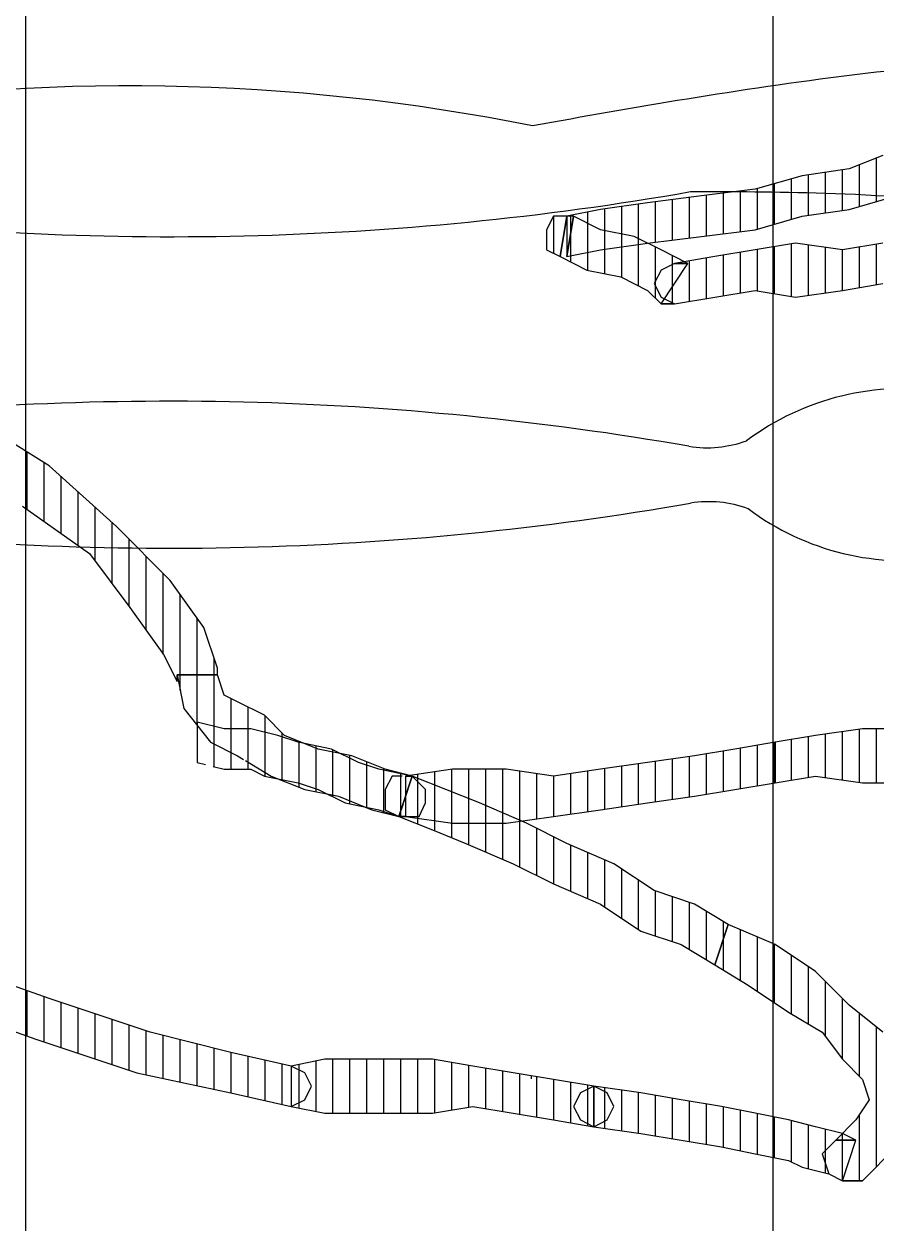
# Model space of a CAD drawing. Header units: millimetres. Extents: x 11489 to 12006, y 36725 to 37730.
# Drawn here: x 11703.33 to 11709.6, y 36913.85 to 36922.68 of the extents above; entities that cross this region are included whole.
import ezdxf

# ---------------------------------------------------------------- set-up
doc = ezdxf.new("R2010")
doc.units = ezdxf.units.MM
doc.layers.add('OC-Mutfak_Ekipman', color=252, linetype='Continuous')
doc.layers.add('S2000-002 Çizgi', color=7, linetype='Continuous')
pattern_1 = [(360, (-19413.11011, 29189.02214), (1e-16, 0.125), [25])]

# ---------------------------------------------------------------- blocks, each defined once
blk = doc.blocks.new('A$C7327736A')
at = {"layer": 'S2000-002 Çizgi'}
blk.add_lwpolyline([(0, 57), (114, 57), (114, 6), (0, 6)], close=True, dxfattribs=at)
blk.add_lwpolyline([(56, 11.5), (24, 11.5, -0.414214), (20, 15.5), (20, 47.5, -0.414214), (24, 51.5), (56, 51.5, -0.414214), (60, 47.5), (60, 15.5, -0.414214)], format="xyb", close=True, dxfattribs=at)
blk = doc.blocks.new('A$C0b4f8896')
at = {"ltscale": 30}
h = blk.add_hatch(dxfattribs=at)
h.set_pattern_fill('DC_LINES', color=256, scale=0.1, style=0)
h.set_pattern_definition(pattern_1)
h.paths.add_polyline_path([(0.8445, 19.8398), (0.9438, 20.2852), (1.0928, 20.8789), (1.3412, 21.6211), (1.6393, 22.4619), (1.9373, 23.2539), (2.2354, 24.0449), (2.4837, 24.6387), (2.7321, 24.9854), (2.434, 25.1826), (2.1857, 24.7373), (1.9373, 24.1445), (1.6393, 23.3525), (1.3412, 22.5605), (1.0432, 21.7197), (0.7949, 20.9775), (0.6458, 20.2852), (0.5464, 19.8398), (0.5961, 19.7412), (0.6954, 19.6914), (0.7949, 19.7412)], flags=0)
h = blk.add_hatch(dxfattribs=at)
h.set_pattern_fill('DC_LINES', color=256, scale=0.1, style=0)
h.set_pattern_definition(pattern_1)
edge = h.paths.add_edge_path(flags=0)
edge.add_line((3.7255, 20.3838), (3.7753, 20.3838))
edge.add_line((3.7753, 20.3838), (4.0733, 20.4834))
edge.add_line((4.0733, 20.4834), (4.421, 20.7305))
edge.add_line((4.421, 20.7305), (4.8184, 21.126))
edge.add_line((4.8184, 21.126), (5.2655, 21.6211))
edge.add_line((5.2655, 21.6211), (5.6628, 22.2637))
edge.add_line((5.6628, 22.2637), (5.9609, 22.957))
edge.add_line((5.9609, 22.957), (6.1596, 23.8477))
edge.add_line((6.1596, 23.8477), (6.1596, 24.8369))
edge.add_line((6.1596, 24.8369), (5.8616, 24.8369))
edge.add_line((5.8616, 24.8369), (5.8616, 23.8477))
edge.add_line((5.8616, 23.8477), (5.6628, 23.0557))
edge.add_line((5.6628, 23.0557), (5.3649, 22.3633))
edge.add_line((5.3649, 22.3633), (4.9674, 21.8184))
edge.add_line((4.9674, 21.8184), (4.6197, 21.3242))
edge.add_line((4.6197, 21.3242), (4.2224, 21.0273))
edge.add_line((4.2224, 21.0273), (3.8746, 20.7803))
edge.add_line((3.8746, 20.7803), (3.6759, 20.6807))
edge.add_line((3.6759, 20.6807), (3.7255, 20.6807))
h = blk.add_hatch(dxfattribs=at)
h.set_pattern_fill('DC_LINES', color=256, scale=0.1, style=0)
h.set_pattern_definition(pattern_1)
edge = h.paths.add_edge_path(flags=0)
edge.add_line((2.9804, 18.9492), (3.0302, 19.1475))
edge.add_line((3.0302, 19.1475), (3.1295, 19.3945))
edge.add_line((3.1295, 19.3945), (3.1791, 19.6416))
edge.add_line((3.1791, 19.6416), (3.2785, 19.8887))
edge.add_line((3.2785, 19.8887), (3.4275, 20.0381))
edge.add_line((3.4275, 20.0381), (3.5269, 20.2354))
edge.add_line((3.5269, 20.2354), (3.5765, 20.335))
edge.add_line((3.5765, 20.335), (3.7255, 20.3838))
edge.add_line((3.7255, 20.3838), (3.7255, 20.6807))
edge.add_line((3.7255, 20.6807), (3.4772, 20.6309))
edge.add_line((3.4772, 20.6309), (3.2288, 20.4336))
edge.add_line((3.2288, 20.4336), (3.1295, 20.2354))
edge.add_line((3.1295, 20.2354), (2.9804, 19.9883))
edge.add_line((2.9804, 19.9883), (2.8811, 19.7412))
edge.add_line((2.8811, 19.7412), (2.8314, 19.4932))
edge.add_line((2.8314, 19.4932), (2.7321, 19.2461))
edge.add_line((2.7321, 19.2461), (2.6824, 19.0479))
h = blk.add_hatch(dxfattribs=at)
h.set_pattern_fill('DC_LINES', color=256, scale=0.1, style=0)
h.set_pattern_definition(pattern_1)
edge = h.paths.add_edge_path(flags=0)
edge.add_line((2.9804, 18.999), (2.9804, 18.9492))
edge.add_line((2.9804, 18.9492), (3.0302, 19.1963))
edge.add_line((3.0302, 19.1963), (3.0798, 19.3447))
edge.add_line((3.0798, 19.3447), (3.1791, 19.543))
edge.add_line((3.1791, 19.543), (3.2288, 19.79))
edge.add_line((3.2288, 19.79), (3.2785, 19.9385))
edge.add_line((3.2785, 19.9385), (3.3282, 20.1367))
edge.add_line((3.3282, 20.1367), (3.3282, 20.335))
edge.add_line((3.3282, 20.335), (3.3779, 20.5322))
edge.add_line((3.3779, 20.5322), (3.0798, 20.5322))
edge.add_line((3.0798, 20.5322), (3.0302, 20.335))
edge.add_line((3.0302, 20.335), (3.0302, 20.1367))
edge.add_line((3.0302, 20.1367), (2.9804, 20.0381))
edge.add_line((2.9804, 20.0381), (2.9308, 19.79))
edge.add_line((2.9308, 19.79), (2.8811, 19.6416))
edge.add_line((2.8811, 19.6416), (2.7817, 19.4443))
edge.add_line((2.7817, 19.4443), (2.7321, 19.1963))
edge.add_line((2.7321, 19.1963), (2.6824, 19.0479))
edge.add_line((2.6824, 19.0479), (2.6824, 18.999))
edge.add_line((2.6824, 18.999), (2.6824, 19.0479))
edge.add_line((2.6824, 19.0479), (2.6824, 18.8994))
edge.add_line((2.6824, 18.8994), (2.7817, 18.8506))
edge.add_line((2.7817, 18.8506), (2.8811, 18.8506))
edge.add_line((2.8811, 18.8506), (2.9804, 18.9492))
h = blk.add_hatch(dxfattribs=at)
h.set_pattern_fill('DC_LINES', color=256, scale=0.1, style=0)
h.set_pattern_definition(pattern_1)
edge = h.paths.add_edge_path(flags=0)
edge.add_line((0.6954, 17.6133), (0.7451, 17.9102))
edge.add_line((0.7451, 17.9102), (0.7949, 18.207))
edge.add_line((0.7949, 18.207), (0.8445, 18.5039))
edge.add_line((0.8445, 18.5039), (0.8941, 18.8008))
edge.add_line((0.8941, 18.8008), (0.8941, 19.0479))
edge.add_line((0.8941, 19.0479), (0.8941, 19.3447))
edge.add_line((0.8941, 19.3447), (0.8941, 19.5928))
edge.add_line((0.8941, 19.5928), (0.8445, 19.8398))
edge.add_line((0.8445, 19.8398), (0.5464, 19.8398))
edge.add_line((0.5464, 19.8398), (0.4968, 19.5928))
edge.add_line((0.4968, 19.5928), (0.4968, 19.3447))
edge.add_line((0.4968, 19.3447), (0.4968, 19.0479))
edge.add_line((0.4968, 19.0479), (0.4968, 18.8008))
edge.add_line((0.4968, 18.8008), (0.5464, 18.5039))
edge.add_line((0.5464, 18.5039), (0.4968, 18.207))
edge.add_line((0.4968, 18.207), (0.447, 17.9102))
edge.add_line((0.447, 17.9102), (0.3974, 17.6133))
h = blk.add_hatch(dxfattribs=at)
h.set_pattern_fill('DC_LINES', color=256, scale=0.1, style=0)
h.set_pattern_definition(pattern_1)
edge = h.paths.add_edge_path(flags=0)
edge.add_line((1.8876, 16.624), (2.0366, 16.8711))
edge.add_line((2.0366, 16.8711), (2.136, 17.168))
edge.add_line((2.136, 17.168), (2.3347, 17.4648))
edge.add_line((2.3347, 17.4648), (2.4837, 17.8115))
edge.add_line((2.4837, 17.8115), (2.6328, 18.1084))
edge.add_line((2.6328, 18.1084), (2.7817, 18.4541))
edge.add_line((2.7817, 18.4541), (2.8811, 18.7021))
edge.add_line((2.8811, 18.7021), (2.9804, 18.9492))
edge.add_line((2.9804, 18.9492), (2.6824, 19.0479))
edge.add_line((2.6824, 19.0479), (2.5831, 18.8008))
edge.add_line((2.5831, 18.8008), (2.4837, 18.5537))
edge.add_line((2.4837, 18.5537), (2.3347, 18.207))
edge.add_line((2.3347, 18.207), (2.1857, 17.9102))
edge.add_line((2.1857, 17.9102), (2.0366, 17.5635))
edge.add_line((2.0366, 17.5635), (1.838, 17.2666))
edge.add_line((1.838, 17.2666), (1.7386, 16.9697))
edge.add_line((1.7386, 16.9697), (1.5896, 16.7227))
h = blk.add_hatch(dxfattribs=at)
h.set_pattern_fill('DC_LINES', color=256, scale=0.1, style=0)
h.set_pattern_definition(pattern_1)
edge = h.paths.add_edge_path(flags=0)
edge.add_line((3.2288, 16.2773), (3.1791, 16.5742))
edge.add_line((3.1791, 16.5742), (3.1295, 16.8711))
edge.add_line((3.1295, 16.8711), (3.0798, 17.2178))
edge.add_line((3.0798, 17.2178), (3.0302, 17.5635))
edge.add_line((3.0302, 17.5635), (2.9804, 17.9102))
edge.add_line((2.9804, 17.9102), (3.0302, 18.2568))
edge.add_line((3.0302, 18.2568), (3.0302, 18.6523))
edge.add_line((3.0302, 18.6523), (2.9804, 18.999))
edge.add_line((2.9804, 18.999), (2.6824, 18.999))
edge.add_line((2.6824, 18.999), (2.6328, 18.6523))
edge.add_line((2.6328, 18.6523), (2.6328, 18.2568))
edge.add_line((2.6328, 18.2568), (2.6824, 17.9102))
edge.add_line((2.6824, 17.9102), (2.7321, 17.5635))
edge.add_line((2.7321, 17.5635), (2.7817, 17.2178))
edge.add_line((2.7817, 17.2178), (2.8314, 16.8711))
edge.add_line((2.8314, 16.8711), (2.8811, 16.5742))
edge.add_line((2.8811, 16.5742), (2.9308, 16.2773))
h = blk.add_hatch(dxfattribs=at)
h.set_pattern_fill('DC_LINES', color=256, scale=0.1, style=0)
h.set_pattern_definition(pattern_1)
edge = h.paths.add_edge_path(flags=0)
edge.add_line((7.1035, 17.8115), (6.8054, 17.8604))
edge.add_line((6.8054, 17.8604), (6.706, 17.6631))
edge.add_line((6.706, 17.6631), (6.6564, 17.415))
edge.add_line((6.6564, 17.415), (6.557, 17.2178))
edge.add_line((6.557, 17.2178), (6.4576, 17.1182))
edge.add_line((6.4576, 17.1182), (6.7557, 16.9209))
edge.add_line((6.7557, 16.9209), (6.855, 17.1182))
edge.add_line((6.855, 17.1182), (6.9544, 17.3164))
edge.add_line((6.9544, 17.3164), (7.0041, 17.5635))
edge.add_line((7.0041, 17.5635), (7.1035, 17.7617))
edge.add_line((7.1035, 17.7617), (6.8054, 17.8115))
edge.add_line((6.8054, 17.8115), (7.1035, 17.7617))
edge.add_line((7.1035, 17.7617), (7.1035, 17.9102))
edge.add_line((7.1035, 17.9102), (7.0041, 17.96))
edge.add_line((7.0041, 17.96), (6.855, 17.96))
edge.add_line((6.855, 17.96), (6.8054, 17.8604))
h = blk.add_hatch(dxfattribs=at)
h.set_pattern_fill('DC_LINES', color=256, scale=0.1, style=0)
h.set_pattern_definition(pattern_1)
edge = h.paths.add_edge_path(flags=0)
edge.add_line((7.1035, 17.8115), (6.8054, 17.8604))
edge.add_line((6.8054, 17.8604), (6.706, 17.6631))
edge.add_line((6.706, 17.6631), (6.6564, 17.415))
edge.add_line((6.6564, 17.415), (6.557, 17.2178))
edge.add_line((6.557, 17.2178), (6.4576, 17.1182))
edge.add_line((6.4576, 17.1182), (6.7557, 16.9209))
edge.add_line((6.7557, 16.9209), (6.855, 17.1182))
edge.add_line((6.855, 17.1182), (6.9544, 17.3164))
edge.add_line((6.9544, 17.3164), (7.0041, 17.5635))
edge.add_line((7.0041, 17.5635), (7.1035, 17.7617))
edge.add_line((7.1035, 17.7617), (6.8054, 17.8115))
edge.add_line((6.8054, 17.8115), (7.1035, 17.7617))
edge.add_line((7.1035, 17.7617), (7.1035, 17.9102))
edge.add_line((7.1035, 17.9102), (7.0041, 17.96))
edge.add_line((7.0041, 17.96), (6.855, 17.96))
edge.add_line((6.855, 17.96), (6.8054, 17.8604))
h = blk.add_hatch(dxfattribs=at)
h.set_pattern_fill('DC_LINES', color=256, scale=0.1, style=0)
h.set_pattern_definition(pattern_1)
edge = h.paths.add_edge_path(flags=0)
edge.add_line((7.6002, 15.3379), (7.6002, 15.3867))
edge.add_line((7.6002, 15.3867), (7.5505, 15.4863))
edge.add_line((7.5505, 15.4863), (7.4511, 15.7334))
edge.add_line((7.4511, 15.7334), (7.4015, 16.0791))
edge.add_line((7.4015, 16.0791), (7.3021, 16.4258))
edge.add_line((7.3021, 16.4258), (7.2524, 16.8213))
edge.add_line((7.2524, 16.8213), (7.2028, 17.2178))
edge.add_line((7.2028, 17.2178), (7.1531, 17.5635))
edge.add_line((7.1531, 17.5635), (7.1035, 17.8115))
edge.add_line((7.1035, 17.8115), (6.8054, 17.8115))
edge.add_line((6.8054, 17.8115), (6.855, 17.5635))
edge.add_line((6.855, 17.5635), (6.9047, 17.2178))
edge.add_line((6.9047, 17.2178), (6.9544, 16.8213))
edge.add_line((6.9544, 16.8213), (7.0041, 16.4258))
edge.add_line((7.0041, 16.4258), (7.1035, 16.0791))
edge.add_line((7.1035, 16.0791), (7.1531, 15.7334))
edge.add_line((7.1531, 15.7334), (7.2524, 15.3867))
edge.add_line((7.2524, 15.3867), (7.3021, 15.1895))
edge.add_line((7.3021, 15.1895), (7.3021, 15.2383))
h = blk.add_hatch(dxfattribs=at)
h.set_pattern_fill('DC_LINES', color=256, scale=0.1, style=0)
h.set_pattern_definition(pattern_1)
edge = h.paths.add_edge_path(flags=0)
edge.add_line((7.6002, 15.3379), (7.6002, 15.3867))
edge.add_line((7.6002, 15.3867), (7.5505, 15.4863))
edge.add_line((7.5505, 15.4863), (7.4511, 15.7334))
edge.add_line((7.4511, 15.7334), (7.4015, 16.0791))
edge.add_line((7.4015, 16.0791), (7.3021, 16.4258))
edge.add_line((7.3021, 16.4258), (7.2524, 16.8213))
edge.add_line((7.2524, 16.8213), (7.2028, 17.2178))
edge.add_line((7.2028, 17.2178), (7.1531, 17.5635))
edge.add_line((7.1531, 17.5635), (7.1035, 17.8115))
edge.add_line((7.1035, 17.8115), (6.8054, 17.8115))
edge.add_line((6.8054, 17.8115), (6.855, 17.5635))
edge.add_line((6.855, 17.5635), (6.9047, 17.2178))
edge.add_line((6.9047, 17.2178), (6.9544, 16.8213))
edge.add_line((6.9544, 16.8213), (7.0041, 16.4258))
edge.add_line((7.0041, 16.4258), (7.1035, 16.0791))
edge.add_line((7.1035, 16.0791), (7.1531, 15.7334))
edge.add_line((7.1531, 15.7334), (7.2524, 15.3867))
edge.add_line((7.2524, 15.3867), (7.3021, 15.1895))
edge.add_line((7.3021, 15.1895), (7.3021, 15.2383))
h = blk.add_hatch(dxfattribs=at)
h.set_pattern_fill('DC_LINES', color=256, scale=0.1, style=0)
h.set_pattern_definition(pattern_1)
edge = h.paths.add_edge_path(flags=0)
edge.add_line((0.3974, 17.6133), (0.3478, 17.2666))
edge.add_line((0.3478, 17.2666), (0.298, 16.9697))
edge.add_line((0.298, 16.9697), (0.2484, 16.6729))
edge.add_line((0.2484, 16.6729), (0.1987, 16.4258))
edge.add_line((0.1987, 16.4258), (0.149, 16.1787))
edge.add_line((0.149, 16.1787), (0.0994, 16.0791))
edge.add_line((0.0994, 16.0791), (0.0497, 15.8818))
edge.add_line((0.0497, 15.8818), (0, 15.7822))
edge.add_line((0, 15.7822), (0.298, 15.6836))
edge.add_line((0.298, 15.6836), (0.3478, 15.7822))
edge.add_line((0.3478, 15.7822), (0.3974, 15.9805))
edge.add_line((0.3974, 15.9805), (0.447, 16.1787))
edge.add_line((0.447, 16.1787), (0.4968, 16.4258))
edge.add_line((0.4968, 16.4258), (0.5464, 16.6729))
edge.add_line((0.5464, 16.6729), (0.5961, 16.9697))
edge.add_line((0.5961, 16.9697), (0.6458, 17.2666))
edge.add_line((0.6458, 17.2666), (0.6954, 17.6133))
h = blk.add_hatch(dxfattribs=at)
h.set_pattern_fill('DC_LINES', color=256, scale=0.1, style=0)
h.set_pattern_definition(pattern_1)
edge = h.paths.add_edge_path(flags=0)
edge.add_line((6.4576, 17.1182), (6.4576, 17.0195))
edge.add_line((6.4576, 17.0195), (6.5073, 16.7227))
edge.add_line((6.5073, 16.7227), (6.557, 16.4258))
edge.add_line((6.557, 16.4258), (6.5073, 16.1289))
edge.add_line((6.5073, 16.1289), (6.557, 15.7822))
edge.add_line((6.557, 15.7822), (6.6067, 15.4863))
edge.add_line((6.6067, 15.4863), (6.6067, 15.1895))
edge.add_line((6.6067, 15.1895), (6.557, 14.8926))
edge.add_line((6.557, 14.8926), (6.557, 14.6445))
edge.add_line((6.557, 14.6445), (6.855, 14.6445))
edge.add_line((6.855, 14.6445), (6.855, 14.8926))
edge.add_line((6.855, 14.8926), (6.9047, 15.1895))
edge.add_line((6.9047, 15.1895), (6.9047, 15.4863))
edge.add_line((6.9047, 15.4863), (6.855, 15.7822))
edge.add_line((6.855, 15.7822), (6.9047, 16.1289))
edge.add_line((6.9047, 16.1289), (6.855, 16.4258))
edge.add_line((6.855, 16.4258), (6.8054, 16.7227))
edge.add_line((6.8054, 16.7227), (6.7557, 17.0195))
edge.add_line((6.7557, 17.0195), (6.7557, 16.9209))
edge.add_line((6.7557, 16.9209), (6.7557, 17.0195))
edge.add_line((6.7557, 17.0195), (6.706, 17.1182))
edge.add_line((6.706, 17.1182), (6.6067, 17.168))
edge.add_line((6.6067, 17.168), (6.5073, 17.1182))
edge.add_line((6.5073, 17.1182), (6.4576, 17.0195))
h = blk.add_hatch(dxfattribs=at)
h.set_pattern_fill('DC_LINES', color=256, scale=0.1, style=0)
h.set_pattern_definition(pattern_1)
edge = h.paths.add_edge_path(flags=0)
edge.add_line((6.4576, 17.1182), (6.4576, 17.0195))
edge.add_line((6.4576, 17.0195), (6.5073, 16.7227))
edge.add_line((6.5073, 16.7227), (6.557, 16.4258))
edge.add_line((6.557, 16.4258), (6.5073, 16.1289))
edge.add_line((6.5073, 16.1289), (6.557, 15.7822))
edge.add_line((6.557, 15.7822), (6.6067, 15.4863))
edge.add_line((6.6067, 15.4863), (6.6067, 15.1895))
edge.add_line((6.6067, 15.1895), (6.557, 14.8926))
edge.add_line((6.557, 14.8926), (6.557, 14.6445))
edge.add_line((6.557, 14.6445), (6.855, 14.6445))
edge.add_line((6.855, 14.6445), (6.855, 14.8926))
edge.add_line((6.855, 14.8926), (6.9047, 15.1895))
edge.add_line((6.9047, 15.1895), (6.9047, 15.4863))
edge.add_line((6.9047, 15.4863), (6.855, 15.7822))
edge.add_line((6.855, 15.7822), (6.9047, 16.1289))
edge.add_line((6.9047, 16.1289), (6.855, 16.4258))
edge.add_line((6.855, 16.4258), (6.8054, 16.7227))
edge.add_line((6.8054, 16.7227), (6.7557, 17.0195))
edge.add_line((6.7557, 17.0195), (6.7557, 16.9209))
edge.add_line((6.7557, 16.9209), (6.7557, 17.0195))
edge.add_line((6.7557, 17.0195), (6.706, 17.1182))
edge.add_line((6.706, 17.1182), (6.6067, 17.168))
edge.add_line((6.6067, 17.168), (6.5073, 17.1182))
edge.add_line((6.5073, 17.1182), (6.4576, 17.0195))
h = blk.add_hatch(dxfattribs=at)
h.set_pattern_fill('DC_LINES', color=256, scale=0.1, style=0)
h.set_pattern_definition(pattern_1)
edge = h.paths.add_edge_path(flags=0)
edge.add_line((0, 15.7822), (0, 15.6348))
edge.add_line((0, 15.6348), (0.2484, 15.3867))
edge.add_line((0.2484, 15.3867), (0.5961, 15.2881))
edge.add_line((0.5961, 15.2881), (0.8445, 15.3379))
edge.add_line((0.8445, 15.3379), (1.0928, 15.4863))
edge.add_line((1.0928, 15.4863), (1.2916, 15.7334))
edge.add_line((1.2916, 15.7334), (1.5399, 15.9805))
edge.add_line((1.5399, 15.9805), (1.7386, 16.2773))
edge.add_line((1.7386, 16.2773), (1.8876, 16.624))
edge.add_line((1.8876, 16.624), (1.5896, 16.7227))
edge.add_line((1.5896, 16.7227), (1.4406, 16.4756))
edge.add_line((1.4406, 16.4756), (1.2418, 16.1787))
edge.add_line((1.2418, 16.1787), (1.0928, 15.9316))
edge.add_line((1.0928, 15.9316), (0.8941, 15.7822))
edge.add_line((0.8941, 15.7822), (0.7451, 15.6348))
edge.add_line((0.7451, 15.6348), (0.5961, 15.585))
edge.add_line((0.5961, 15.585), (0.447, 15.6836))
edge.add_line((0.447, 15.6836), (0.298, 15.832))
edge.add_line((0.298, 15.832), (0.298, 15.6836))
edge.add_line((0.298, 15.6836), (0.298, 15.832))
edge.add_line((0.298, 15.832), (0.1987, 15.9316))
edge.add_line((0.1987, 15.9316), (0.0497, 15.8818))
edge.add_line((0.0497, 15.8818), (0, 15.7822))
edge.add_line((0, 15.7822), (0, 15.6348))
h = blk.add_hatch(dxfattribs=at)
h.set_pattern_fill('DC_LINES', color=256, scale=0.1, style=0)
h.set_pattern_definition(pattern_1)
edge = h.paths.add_edge_path(flags=0)
edge.add_line((3.2785, 13.8037), (3.2785, 14.0508))
edge.add_line((3.2785, 14.0508), (3.2288, 14.2988))
edge.add_line((3.2288, 14.2988), (3.2785, 14.6445))
edge.add_line((3.2785, 14.6445), (3.3282, 14.9912))
edge.add_line((3.3282, 14.9912), (3.3282, 15.2881))
edge.add_line((3.3282, 15.2881), (3.3282, 15.6348))
edge.add_line((3.3282, 15.6348), (3.2785, 15.9805))
edge.add_line((3.2785, 15.9805), (3.2288, 16.2773))
edge.add_line((3.2288, 16.2773), (2.9308, 16.2773))
edge.add_line((2.9308, 16.2773), (2.9804, 15.9805))
edge.add_line((2.9804, 15.9805), (2.9308, 15.6348))
edge.add_line((2.9308, 15.6348), (2.9308, 15.2881))
edge.add_line((2.9308, 15.2881), (2.9308, 14.9912))
edge.add_line((2.9308, 14.9912), (2.9804, 14.6445))
edge.add_line((2.9804, 14.6445), (2.9308, 14.2988))
edge.add_line((2.9308, 14.2988), (2.8811, 14.0508))
edge.add_line((2.8811, 14.0508), (2.8811, 13.8037))
for p, q in [((1.3412, 22.5605), (1.0432, 21.7197)), ((1.3412, 21.6211), (1.6393, 22.4619)), ((5.2655, 21.6211), (5.6628, 22.2637)), ((4.9674, 21.8184), (4.6197, 21.3242)), ((1.0432, 21.7197), (0.7949, 20.9775)), ((1.0928, 20.8789), (1.3412, 21.6211)), ((4.8184, 21.126), (5.2655, 21.6211)), ((4.6197, 21.3242), (4.2224, 21.0273)), ((4.421, 20.7305), (4.8184, 21.126)), ((4.2224, 21.0273), (3.8746, 20.7803)), ((0.7949, 20.9775), (0.6458, 20.2852)), ((0.9438, 20.2852), (1.0928, 20.8789)), ((3.8746, 20.7803), (3.6759, 20.6807)), ((3.7255, 20.6807), (3.4772, 20.6309)), ((3.6759, 20.6807), (3.7255, 20.6807)), ((3.7255, 20.6807), (3.7255, 20.3838)), ((3.7255, 20.3838), (3.7255, 20.6807)), ((4.0733, 20.4834), (4.421, 20.7305)), ((3.4772, 20.6309), (3.2288, 20.4336)), ((3.0798, 20.5322), (3.0646, 20.4717)), ((3.3779, 20.5322), (3.0798, 20.5322)), ((3.3282, 20.335), (3.3779, 20.5322)), ((3.0503, 20.4149), (3.0302, 20.335)), ((3.2288, 20.4336), (3.1295, 20.2354)), ((3.7753, 20.3838), (4.0733, 20.4834)), ((3.0302, 20.335), (3.0302, 20.1367)), ((3.3282, 20.1367), (3.3282, 20.335)), ((3.5269, 20.2354), (3.5765, 20.335)), ((3.5765, 20.335), (3.7255, 20.3838)), ((3.7255, 20.3838), (3.7753, 20.3838)), ((3.7255, 20.3838), (3.7255, 20.3838)), ((0.6458, 20.2852), (0.5464, 19.8398)), ((0.8445, 19.8398), (0.9438, 20.2852)), ((3.1295, 20.2354), (3.1026, 20.1907)), ((3.4275, 20.0381), (3.5269, 20.2354)), ((3.0942, 20.1769), (2.9804, 19.9883)), ((3.0302, 20.1367), (2.9804, 20.0381)), ((3.2785, 19.9385), (3.3282, 20.1367)), ((2.9804, 19.9883), (2.8811, 19.7412)), ((2.9804, 20.0381), (2.9308, 19.79)), ((3.2785, 19.8887), (3.4275, 20.0381)), ((3.1791, 19.6416), (3.2785, 19.8887)), ((3.2288, 19.79), (3.2785, 19.9385)), ((0.5464, 19.8398), (0.4968, 19.5928)), ((0.8445, 19.8398), (0.5464, 19.8398)), ((0.5464, 19.8398), (0.5464, 19.8398)), ((0.5464, 19.8398), (0.5464, 19.8398)), ((0.5464, 19.8398), (0.5961, 19.7412)), ((0.7949, 19.7412), (0.8445, 19.8398)), ((0.8941, 19.5928), (0.8445, 19.8398)), ((0.8445, 19.8398), (0.8445, 19.8398)), ((0.8445, 19.8398), (0.8445, 19.8398)), ((0.8445, 19.8398), (0.8445, 19.8398)), ((2.9308, 19.79), (2.8811, 19.6416)), ((3.1791, 19.543), (3.2288, 19.79)), ((0.5961, 19.7412), (0.6954, 19.6914)), ((0.6954, 19.6914), (0.7949, 19.7412)), ((2.8811, 19.7412), (2.8314, 19.4932)), ((2.8811, 19.6416), (2.7817, 19.4443)), ((3.1295, 19.3945), (3.1791, 19.6416)), ((0.4968, 19.5928), (0.4968, 19.3447)), ((0.8941, 19.3447), (0.8941, 19.5928)), ((3.0798, 19.3447), (3.1791, 19.543)), ((2.8314, 19.4932), (2.7321, 19.2461)), ((2.7817, 19.4443), (2.7321, 19.1963)), ((0.4968, 19.3447), (0.4968, 19.0479)), ((0.8941, 19.0479), (0.8941, 19.3447)), ((3.0302, 19.1475), (3.1295, 19.3945)), ((3.0302, 19.1963), (3.0798, 19.3447)), ((2.7321, 19.2461), (2.6824, 19.0479)), ((2.7321, 19.1963), (2.6824, 19.0479)), ((2.9804, 18.9492), (3.0302, 19.1963)), ((2.7321, 19.1475), (2.6824, 19.0479)), ((2.8811, 19.1475), (2.7321, 19.1475)), ((2.9804, 19.0977), (2.8811, 19.1475)), ((2.9804, 18.9492), (3.0302, 19.1475)), ((2.9804, 19.0238), (2.9804, 19.0977)), ((0.4968, 19.0479), (0.4968, 18.8008)), ((0.8941, 18.8008), (0.8941, 19.0479)), ((2.6824, 19.0479), (2.5831, 18.8008)), ((2.6824, 18.999), (2.6328, 18.6523)), ((2.7761, 19.0168), (2.6824, 19.0479)), ((2.6824, 19.0479), (2.6824, 18.999)), ((2.6824, 18.999), (2.6824, 19.0479)), ((2.6824, 19.0479), (2.6824, 18.8994)), ((2.6824, 19.0479), (2.9804, 18.9492)), ((2.7761, 19.0168), (2.6824, 19.0479)), ((2.6824, 19.0479), (2.6824, 19.0479)), ((2.6824, 19.0479), (2.6824, 18.8994)), ((2.6824, 19.0479), (2.9804, 18.9492)), ((2.9804, 18.999), (2.6824, 18.999)), ((2.9804, 18.9492), (2.786, 19.0136)), ((2.9804, 18.9492), (2.786, 19.0136)), ((3.0302, 18.6523), (2.9804, 18.999)), ((2.9804, 18.9492), (2.9804, 18.999)), ((2.9804, 18.999), (2.9804, 18.999)), ((2.9804, 18.999), (2.9804, 18.9492)), ((2.9804, 18.9492), (2.9804, 18.999)), ((2.6824, 18.8994), (2.7817, 18.8506)), ((2.6824, 18.8994), (2.7817, 18.8506)), ((2.8811, 18.7021), (2.9804, 18.9492)), ((2.8811, 18.8506), (2.9804, 18.9492)), ((2.8811, 18.8506), (2.9804, 18.9492)), ((2.9804, 18.9492), (2.9804, 18.9492)), ((2.9804, 18.9492), (2.9804, 18.9492)), ((2.7817, 18.8506), (2.8811, 18.8506)), ((2.7817, 18.8506), (2.8811, 18.8506)), ((0.4968, 18.8008), (0.5464, 18.5039)), ((0.8445, 18.5039), (0.8941, 18.8008)), ((2.5831, 18.8008), (2.4837, 18.5537)), ((2.6328, 18.6523), (2.6328, 18.2568)), ((2.7817, 18.4541), (2.8811, 18.7021)), ((3.0302, 18.2568), (3.0302, 18.6523)), ((2.4837, 18.5537), (2.3347, 18.207)), ((0.5464, 18.5039), (0.4968, 18.207)), ((0.7949, 18.207), (0.8445, 18.5039)), ((2.6328, 18.1084), (2.7817, 18.4541)), ((0.4968, 18.207), (0.447, 17.9102)), ((0.7451, 17.9102), (0.7949, 18.207)), ((2.3347, 18.207), (2.1857, 17.9102)), ((2.6328, 18.2568), (2.6824, 17.9102)), ((2.9804, 17.9102), (3.0302, 18.2568)), ((2.4837, 17.8115), (2.6328, 18.1084)), ((0.7511, 18.0713), (0.7721, 18.0713)), ((6.855, 17.96), (6.8054, 17.8604)), ((6.855, 17.96), (6.8054, 17.8604)), ((7.0041, 17.96), (6.855, 17.96)), ((7.0041, 17.96), (6.855, 17.96)), ((7.1035, 17.9102), (7.0041, 17.96)), ((7.1035, 17.9102), (7.0041, 17.96)), ((0.447, 17.9102), (0.3974, 17.6133)), ((0.6954, 17.6133), (0.7451, 17.9102)), ((2.1857, 17.9102), (2.0366, 17.5635)), ((2.6824, 17.9102), (2.7321, 17.5635)), ((3.0302, 17.5635), (2.9804, 17.9102)), ((6.8054, 17.8604), (6.706, 17.6631)), ((6.8054, 17.8604), (6.706, 17.6631)), ((7.1035, 17.8115), (6.8054, 17.8604)), ((6.8054, 17.8604), (7.1035, 17.8115)), ((7.1035, 17.8115), (6.8054, 17.8604)), ((6.8054, 17.8604), (7.1035, 17.8115)), ((7.1035, 17.7617), (7.1035, 17.9102)), ((7.1035, 17.7617), (7.1035, 17.9102)), ((0.5464, 17.7617), (0.447, 17.7119)), ((0.6458, 17.7119), (0.5464, 17.7617)), ((2.3347, 17.4648), (2.4837, 17.8115)), ((7.1035, 17.7617), (6.8054, 17.8115)), ((6.8054, 17.8115), (7.1035, 17.7617)), ((7.1035, 17.8115), (6.8054, 17.8115)), ((6.8054, 17.8115), (6.855, 17.5635)), ((7.1035, 17.8115), (6.8054, 17.8115)), ((6.8054, 17.8115), (6.855, 17.5635)), ((7.1035, 17.7617), (6.8054, 17.8115)), ((6.8054, 17.8115), (7.1035, 17.7617)), ((7.0041, 17.5635), (7.1035, 17.7617)), ((7.0041, 17.5635), (7.1035, 17.7617)), ((7.1035, 17.8115), (7.1035, 17.8115)), ((7.1531, 17.5635), (7.1035, 17.8115)), ((7.1531, 17.5635), (7.1035, 17.8115)), ((7.1035, 17.8115), (7.1035, 17.8115)), ((0.447, 17.7119), (0.3974, 17.6133)), ((0.6954, 17.6133), (0.6458, 17.7119)), ((6.706, 17.6631), (6.6564, 17.415)), ((6.706, 17.6631), (6.6564, 17.415)), ((0.3974, 17.6133), (0.3478, 17.2666)), ((0.6954, 17.6133), (0.3974, 17.6133)), ((0.3974, 17.6133), (0.3974, 17.6133)), ((0.3974, 17.6133), (0.6954, 17.6133)), ((0.3974, 17.6133), (0.6954, 17.6133)), ((0.3974, 17.6133), (0.447, 17.5146)), ((0.6954, 17.6133), (0.3974, 17.6133)), ((0.3974, 17.6133), (0.3974, 17.6133)), ((0.6458, 17.2666), (0.6954, 17.6133)), ((0.6458, 17.5146), (0.6954, 17.6133)), ((0.6954, 17.6133), (0.6954, 17.6133)), ((0.6954, 17.6133), (0.6954, 17.6133)), ((0.447, 17.5146), (0.5464, 17.4648)), ((0.5464, 17.4648), (0.6458, 17.5146)), ((2.0366, 17.5635), (1.838, 17.2666)), ((2.7321, 17.5635), (2.7817, 17.2178)), ((3.0798, 17.2178), (3.0302, 17.5635)), ((6.855, 17.5635), (6.9047, 17.2178)), ((6.855, 17.5635), (6.9047, 17.2178)), ((6.9544, 17.3164), (7.0041, 17.5635)), ((6.9544, 17.3164), (7.0041, 17.5635)), ((7.2028, 17.2178), (7.1531, 17.5635)), ((7.2028, 17.2178), (7.1531, 17.5635)), ((2.136, 17.168), (2.3347, 17.4648)), ((6.6564, 17.415), (6.557, 17.2178)), ((6.6564, 17.415), (6.557, 17.2178)), ((6.855, 17.1182), (6.9544, 17.3164)), ((6.855, 17.1182), (6.9544, 17.3164)), ((0.3478, 17.2666), (0.298, 16.9697)), ((0.5961, 16.9697), (0.6458, 17.2666)), ((1.838, 17.2666), (1.7386, 16.9697)), ((2.0366, 16.8711), (2.136, 17.168)), ((2.7817, 17.2178), (2.8314, 16.8711)), ((3.1295, 16.8711), (3.0798, 17.2178)), ((6.557, 17.2178), (6.4576, 17.1182)), ((6.557, 17.2178), (6.4576, 17.1182)), ((6.6067, 17.168), (6.5073, 17.1182)), ((6.6067, 17.168), (6.5073, 17.1182)), ((6.706, 17.1182), (6.6067, 17.168)), ((6.706, 17.1182), (6.6067, 17.168)), ((6.9047, 17.2178), (6.9544, 16.8213)), ((6.9047, 17.2178), (6.9544, 16.8213)), ((7.2524, 16.8213), (7.2028, 17.2178)), ((7.2524, 16.8213), (7.2028, 17.2178)), ((6.4576, 17.1182), (6.7557, 16.9209)), ((6.4576, 17.1182), (6.4576, 17.0195)), ((6.5073, 17.1182), (6.4576, 17.0195)), ((6.4576, 17.0195), (6.4576, 17.1182)), ((6.4576, 17.1182), (6.4576, 17.1182)), ((6.4576, 17.1182), (6.4576, 17.0195)), ((6.5073, 17.1182), (6.4576, 17.0195)), ((6.4576, 17.0195), (6.4576, 17.1182)), ((6.4576, 17.1182), (6.4576, 17.1182)), ((6.4576, 17.1182), (6.7557, 16.9209)), ((6.7557, 17.0195), (6.706, 17.1182)), ((6.7557, 17.0195), (6.706, 17.1182)), ((6.7557, 16.9209), (6.855, 17.1182)), ((6.7557, 16.9209), (6.855, 17.1182)), ((0.298, 16.9697), (0.2484, 16.6729)), ((0.5464, 16.6729), (0.5961, 16.9697)), ((1.7386, 16.9697), (1.5896, 16.7227)), ((6.4576, 17.0195), (6.5073, 16.7227)), ((6.4576, 17.0195), (6.5073, 16.7227)), ((6.8054, 16.7227), (6.7557, 17.0195)), ((6.7557, 17.0195), (6.7557, 16.9209)), ((6.7557, 16.9209), (6.7557, 17.0195)), ((6.8054, 16.7227), (6.7557, 17.0195)), ((6.7557, 17.0195), (6.7557, 16.9209)), ((6.7557, 16.9209), (6.7557, 17.0195)), ((1.8876, 16.624), (2.0366, 16.8711)), ((2.8314, 16.8711), (2.8811, 16.5742)), ((3.1791, 16.5742), (3.1295, 16.8711)), ((6.9544, 16.8213), (7.0041, 16.4258)), ((6.9544, 16.8213), (7.0041, 16.4258)), ((7.3021, 16.4258), (7.2524, 16.8213)), ((7.3021, 16.4258), (7.2524, 16.8213)), ((1.5896, 16.7227), (1.4406, 16.4756)), ((1.8876, 16.624), (1.5896, 16.7227)), ((1.5896, 16.7227), (1.5896, 16.7227)), ((1.5896, 16.7227), (1.8876, 16.624)), ((6.5073, 16.7227), (6.557, 16.4258)), ((6.5073, 16.7227), (6.557, 16.4258)), ((6.855, 16.4258), (6.8054, 16.7227)), ((6.855, 16.4258), (6.8054, 16.7227)), ((0.2484, 16.6729), (0.1987, 16.4258)), ((0.4968, 16.4258), (0.5464, 16.6729)), ((1.7386, 16.2773), (1.8876, 16.624)), ((1.8876, 16.624), (1.8876, 16.624)), ((1.8876, 16.624), (1.8876, 16.624)), ((2.8811, 16.5742), (2.9308, 16.2773)), ((3.2288, 16.2773), (3.1791, 16.5742)), ((0.1987, 16.4258), (0.149, 16.1787)), ((0.447, 16.1787), (0.4968, 16.4258)), ((1.4406, 16.4756), (1.2418, 16.1787)), ((6.557, 16.4258), (6.5073, 16.1289)), ((6.557, 16.4258), (6.5073, 16.1289)), ((6.9047, 16.1289), (6.855, 16.4258)), ((6.9047, 16.1289), (6.855, 16.4258)), ((7.0041, 16.4258), (7.1035, 16.0791)), ((7.0041, 16.4258), (7.1035, 16.0791)), ((7.4015, 16.0791), (7.3021, 16.4258)), ((7.4015, 16.0791), (7.3021, 16.4258)), ((1.5399, 15.9805), (1.7386, 16.2773)), ((2.9308, 16.2773), (2.9308, 16.2773)), ((2.9308, 16.2773), (3.2288, 16.2773)), ((3.2288, 16.2773), (2.9308, 16.2773)), ((2.9308, 16.2773), (2.9804, 15.9805)), ((3.2288, 16.2773), (3.2288, 16.2773)), ((3.2288, 16.2773), (3.2288, 16.2773)), ((3.2785, 15.9805), (3.2288, 16.2773)), ((0.149, 16.1787), (0.0994, 16.0791)), ((0.3974, 15.9805), (0.447, 16.1787)), ((1.2418, 16.1787), (1.0928, 15.9316)), ((0.0994, 16.0791), (0.0497, 15.8818)), ((6.5073, 16.1289), (6.557, 15.7822)), ((6.5073, 16.1289), (6.557, 15.7822)), ((6.855, 15.7822), (6.9047, 16.1289)), ((6.855, 15.7822), (6.9047, 16.1289)), ((7.1035, 16.0791), (7.1531, 15.7334)), ((7.1035, 16.0791), (7.1531, 15.7334)), ((7.4511, 15.7334), (7.4015, 16.0791)), ((7.4511, 15.7334), (7.4015, 16.0791)), ((0.1987, 15.9316), (0.0497, 15.8818)), ((0.298, 15.832), (0.1987, 15.9316)), ((0.3478, 15.7822), (0.3974, 15.9805)), ((1.0928, 15.9316), (0.8941, 15.7822)), ((1.2916, 15.7334), (1.5399, 15.9805)), ((2.9804, 15.9805), (2.9308, 15.6348)), ((3.3282, 15.6348), (3.2785, 15.9805)), ((0.0497, 15.8818), (0, 15.7822)), ((0.0497, 15.8818), (0, 15.7822)), ((0.447, 15.6836), (0.298, 15.832)), ((0.298, 15.832), (0.298, 15.6836)), ((0.298, 15.6836), (0.298, 15.832)), ((0, 15.7822), (0, 15.6348)), ((0, 15.7822), (0, 15.6348)), ((0, 15.6348), (0, 15.7822)), ((0, 15.7822), (0, 15.7822)), ((0, 15.7822), (0.298, 15.6836)), ((0.298, 15.6836), (0.3478, 15.7822)), ((0.8941, 15.7822), (0.7451, 15.6348)), ((1.0928, 15.4863), (1.2916, 15.7334)), ((6.557, 15.7822), (6.6067, 15.4863)), ((6.557, 15.7822), (6.6067, 15.4863)), ((6.9047, 15.4863), (6.855, 15.7822)), ((6.9047, 15.4863), (6.855, 15.7822)), ((7.1531, 15.7334), (7.2524, 15.3867)), ((7.1531, 15.7334), (7.2524, 15.3867)), ((7.5505, 15.4863), (7.4511, 15.7334)), ((7.5505, 15.4863), (7.4511, 15.7334)), ((0, 15.6348), (0.2484, 15.3867)), ((0.5961, 15.585), (0.447, 15.6836)), ((0.7451, 15.6348), (0.5961, 15.585)), ((2.9308, 15.6348), (2.9308, 15.2881)), ((3.3282, 15.2881), (3.3282, 15.6348))]:
    blk.add_line(p, q, dxfattribs=at)
for centre, radius, start, end in [((26.8809, 20.7262), 22.2226, 172.87288, 189.91367), ((-16.4822, 20.7384), 22.2226, 350.08633, 7.09537), ((29.1749, 20.7262), 22.2226, 172.87288, 189.91367), ((-7.0855, 21.0356), 15.1488, 348.68902, 9.29885), ((4.1514, 16.7672), 0.8492, 339.99038, 9.01405), ((6.2473, 16.7795), 0.8492, 170.98595, 200.00962), ((6.4858, 15.3251), 1.92, 143.14746, 189.66172), ((3.9129, 15.3373), 1.92, 350.33828, 36.85254)]:
    blk.add_arc(centre, radius, start, end, dxfattribs=at)
blk.add_open_spline([(7.2842, 16.9003), (7.2858, 16.2827), (7.2882, 15.3534), (7.0208, 12.9508), (7.6307, 13.6363), (8.3014, 14.1872), (8.1354, 16.0113), (7.903, 17.3138), (7.769, 18.0644)], degree=3, knots=[0, 0, 0, 0, 2.397924, 3.60794, 4.016411, 4.564174, 6.316969, 8.70047, 8.70047, 8.70047, 8.70047], dxfattribs=at)

msp = doc.modelspace()

# ---------------------------------------------------------------- block references
at = {"xscale": -1, "rotation": 270}
msp.add_blockref('A$C7327736A', (11697.3396, 36877.4499), dxfattribs=at)
at = {"layer": 'OC-Mutfak_Ekipman', "linetype": 'Continuous', "rotation": 89.99999999999999}
msp.add_blockref('A$C0b4f8896', (11725.1357, 36914.1627), dxfattribs=at)

doc.saveas('drawing.dxf')
